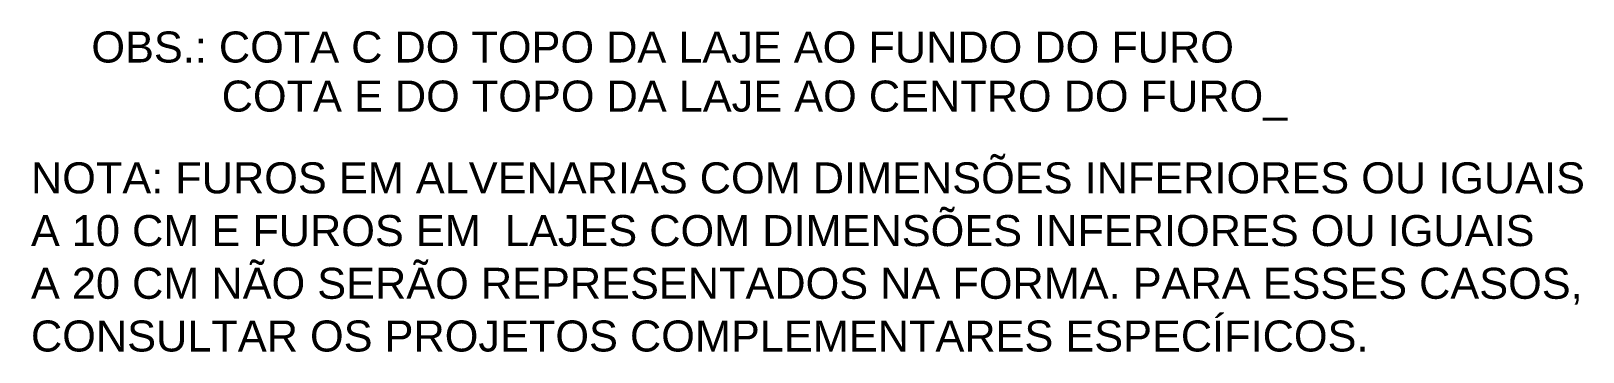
# Model space of a CAD drawing. Extents: x 0 to 119, y 0 to 84.
# Drawn here: x 60.57 to 75.59, y 35.44 to 38.54 of the extents above; entities that cross this region are included whole.
import ezdxf

# ---------------------------------------------------------------- set-up
doc = ezdxf.new("R2010")
doc.units = 0
doc.header["$MEASUREMENT"] = 0
doc.layers.add('3', color=7, linetype='CONTINUOUS')
doc.styles.add('TQS_ARIAL', font='arial.ttf')

msp = doc.modelspace()

# ---------------------------------------------------------------- texts
at = {"layer": '3', "color": 7, "linetype": 'Continuous', "style": 'TQS_ARIAL'}
for s, p in [('OBS.: COTA C DO TOPO DA LAJE AO FUNDO DO FURO', (61.154041, 38.239986)), ('      COTA E DO TOPO DA LAJE AO CENTRO DO FURO_', (61.716851, 37.765161)), ('NOTA: FUROS EM ALVENARIAS COM DIMENSÕES INFERIORES OU IGUAIS', (60.569303, 36.973884)), ('A 10 CM E FUROS EM  LAJES COM DIMENSÕES INFERIORES OU IGUAIS ', (60.569303, 36.463884)), ('A 20 CM NÃO SERÃO REPRESENTADOS NA FORMA. PARA ESSES CASOS,', (60.569303, 35.953884)), ('CONSULTAR OS PROJETOS COMPLEMENTARES ESPECÍFICOS.', (60.569303, 35.443884))]:
    msp.add_text(s, height=0.3, dxfattribs=at).set_placement(p)

doc.saveas('drawing.dxf')
